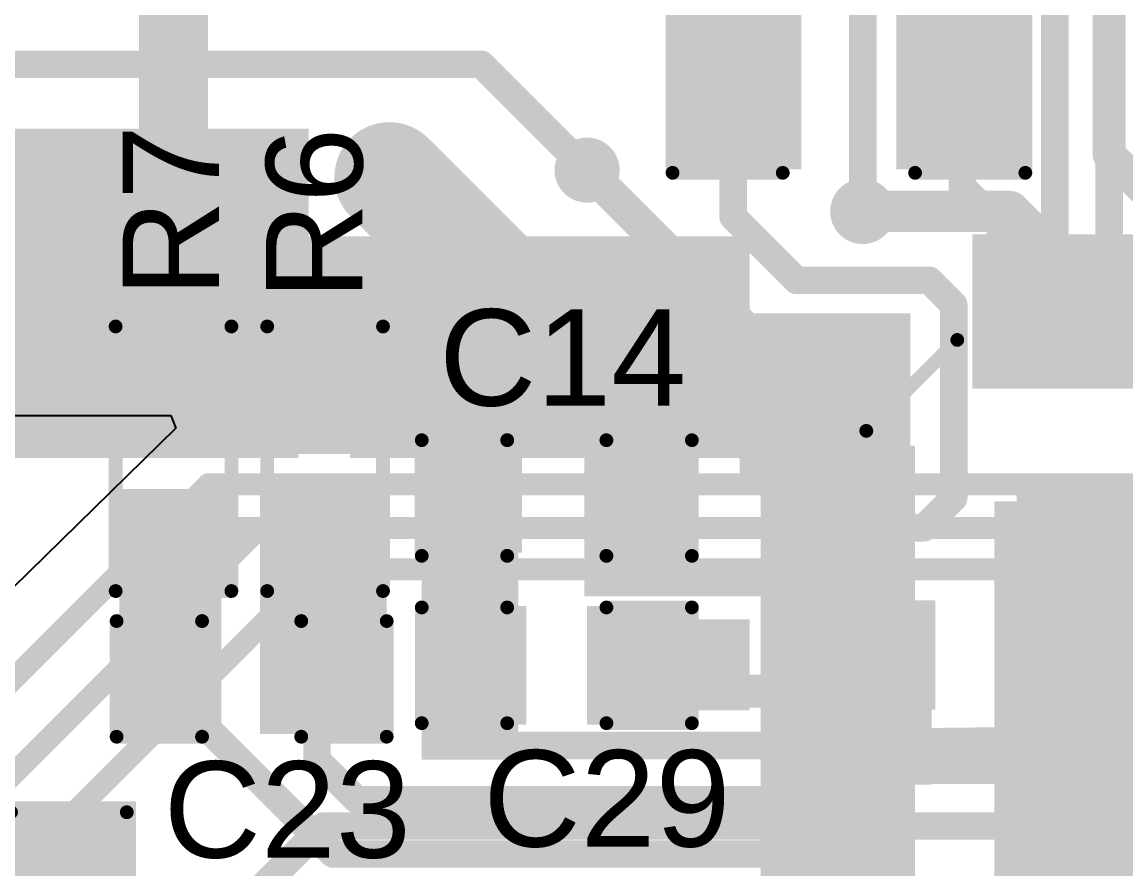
# Model space of a CAD drawing. Header units: millimetres. Extents: x -35.7 to 35.7, y -3.2 to 68.2.
# Drawn here: x 1.04 to 11.21, y 15.81 to 23.61 of the extents above; entities that cross this region are included whole.
import ezdxf

# ---------------------------------------------------------------- set-up
doc = ezdxf.new("R2010")
doc.units = ezdxf.units.MM
for name, color, linetype in [('BottomLayer', 5, 'Continuous'), ('BottomPaste', 16, 'Continuous'), ('BottomSolder', 6, 'Continuous'), ('TopLayer', 1, 'Continuous'), ('TopOverlay', 2, 'Continuous'), ('TopPaste', 8, 'Continuous'), ('TopSolder', 216, 'Continuous'), ('ViaHoleLayer', 16, 'Continuous')]:
    doc.layers.add(name, color=color, linetype=linetype)
doc.styles.add('Arial', font='', dxfattribs={"height": 0.2})
doc.styles.get('Arial').set_extended_font_data('Arial')

# ---------------------------------------------------------------- blocks, each defined once
blk = doc.blocks.new('16_SOIC_B_37')
at = {"layer": 'BottomLayer'}
for points in [[(3.65, -2.875), (5.65, -2.875), (5.65, -3.475), (3.65, -3.475)], [(3.65, -4.145), (5.65, -4.145), (5.65, -4.745), (3.65, -4.745)]]:
    blk.add_hatch(color=5, dxfattribs=at).paths.add_polyline_path(points)
at = {"layer": 'BottomPaste'}
for points in [[(3.65, -2.875), (5.65, -2.875), (5.65, -3.475), (3.65, -3.475)], [(3.65, -4.145), (5.65, -4.145), (5.65, -4.745), (3.65, -4.745)]]:
    blk.add_hatch(color=16, dxfattribs=at).paths.add_polyline_path(points)
at = {"layer": 'BottomSolder'}
for points in [[(3.548, -2.773), (5.752, -2.773), (5.752, -3.577), (3.548, -3.577)], [(3.548, -4.043), (5.752, -4.043), (5.752, -4.847), (3.548, -4.847)]]:
    blk.add_hatch(color=6, dxfattribs=at).paths.add_polyline_path(points)
blk = doc.blocks.new('CAP0805_74')
at = {"layer": 'TopLayer'}
for points in [[(-1.524, 0.762), (-0.508, 0.762), (-0.508, -0.762), (-1.524, -0.762)], [(0.508, 0.762), (1.524, 0.762), (1.524, -0.762), (0.508, -0.762)]]:
    blk.add_hatch(color=1, dxfattribs=at).paths.add_polyline_path(points)
at = {"layer": 'TopPaste'}
for points in [[(-1.524, 0.762), (-0.508, 0.762), (-0.508, -0.762), (-1.524, -0.762)], [(0.508, 0.762), (1.524, 0.762), (1.524, -0.762), (0.508, -0.762)]]:
    blk.add_hatch(color=8, dxfattribs=at).paths.add_polyline_path(points)
at = {"layer": 'TopSolder'}
for points in [[(-1.594, 0.832), (-0.438, 0.832), (-0.438, -0.832), (-1.594, -0.832)], [(0.438, 0.832), (1.594, 0.832), (1.594, -0.832), (0.438, -0.832)]]:
    blk.add_hatch(color=216, dxfattribs=at).paths.add_polyline_path(points)
at = {"layer": 'TopOverlay', "const_width": 0.127}
for points in [[(-0.61, 0.864), (-1.626, 0.864)], [(-1.626, 0.864), (-1.626, -0.864)], [(1.626, 0.864), (0.61, 0.864)], [(1.626, 0.864), (1.626, -0.864)], [(-0.61, -0.864), (-1.626, -0.864)], [(1.626, -0.864), (0.61, -0.864)]]:
    blk.add_lwpolyline(points, dxfattribs=at)
at = {"layer": 'TopOverlay', "const_width": 0.0635}
for points in [[(-1.657, 0.864, 1), (-1.594, 0.864, 1)], [(-1.657, 0.864, 1), (-1.594, 0.864, 1)], [(-0.641, 0.864, 1), (-0.578, 0.864, 1)], [(0.578, 0.864, 1), (0.641, 0.864, 1)], [(1.594, 0.864, 1), (1.657, 0.864, 1)], [(1.594, 0.864, 1), (1.657, 0.864, 1)], [(-1.657, -0.864, 1), (-1.594, -0.864, 1)], [(-1.657, -0.864, 1), (-1.594, -0.864, 1)], [(-0.641, -0.864, 1), (-0.578, -0.864, 1)], [(0.578, -0.864, 1), (0.641, -0.864, 1)], [(1.594, -0.864, 1), (1.657, -0.864, 1)], [(1.594, -0.864, 1), (1.657, -0.864, 1)]]:
    blk.add_lwpolyline(points, format="xyb", close=True, dxfattribs=at)
blk = doc.blocks.new('CAP_0603_B_90')
at = {"layer": 'BottomLayer'}
for points in [[(-1.143, -0.445), (-1.143, 0.445), (-0.381, 0.445), (-0.381, -0.445)], [(0.381, -0.445), (0.381, 0.445), (1.143, 0.445), (1.143, -0.445)]]:
    blk.add_hatch(color=5, dxfattribs=at).paths.add_polyline_path(points)
at = {"layer": 'BottomPaste'}
for points in [[(-1.143, -0.445), (-1.143, 0.445), (-0.381, 0.445), (-0.381, -0.445)], [(0.381, -0.445), (0.381, 0.445), (1.143, 0.445), (1.143, -0.445)]]:
    blk.add_hatch(color=16, dxfattribs=at).paths.add_polyline_path(points)
at = {"layer": 'BottomSolder'}
for points in [[(-1.203, -0.504), (-1.203, 0.504), (-0.321, 0.504), (-0.321, -0.504)], [(0.321, -0.504), (0.321, 0.504), (1.203, 0.504), (1.203, -0.504)]]:
    blk.add_hatch(color=6, dxfattribs=at).paths.add_polyline_path(points)
blk = doc.blocks.new('RES0603_92')
at = {"layer": 'TopLayer'}
for points in [[(-0.381, 0.4445), (-0.381, -0.4445), (-1.143, -0.4445), (-1.143, 0.4445)], [(1.143, 0.4445), (1.143, -0.4445), (0.381, -0.4445), (0.381, 0.4445)]]:
    blk.add_hatch(color=1, dxfattribs=at).paths.add_polyline_path(points)
at = {"layer": 'TopPaste'}
for points in [[(-0.381, 0.4445), (-0.381, -0.4445), (-1.143, -0.4445), (-1.143, 0.4445)], [(1.143, 0.4445), (1.143, -0.4445), (0.381, -0.4445), (0.381, 0.4445)]]:
    blk.add_hatch(color=8, dxfattribs=at).paths.add_polyline_path(points)
at = {"layer": 'TopSolder'}
for points in [[(-0.2794, 0.5461), (-0.2794, -0.5461), (-1.2446, -0.5461), (-1.2446, 0.5461)], [(1.2446, 0.5461), (1.2446, -0.5461), (0.2794, -0.5461), (0.2794, 0.5461)]]:
    blk.add_hatch(color=216, dxfattribs=at).paths.add_polyline_path(points)
at = {"layer": 'TopOverlay', "const_width": 0.127}
for points in [[(1.2192, 0.5334), (-1.2192, 0.5334)], [(-1.2192, -0.5334), (-1.2192, 0.5334)], [(1.2192, -0.5334), (1.2192, 0.5334)], [(1.2192, -0.5334), (-1.2192, -0.5334)]]:
    blk.add_lwpolyline(points, dxfattribs=at)
at = {"layer": 'TopOverlay', "const_width": 0.0635}
for points in [[(-1.25095, 0.5334, 1), (-1.18745, 0.5334, 1)], [(-1.25095, 0.5334, 1), (-1.18745, 0.5334, 1)], [(1.18745, 0.5334, 1), (1.25095, 0.5334, 1)], [(1.18745, 0.5334, 1), (1.25095, 0.5334, 1)], [(-1.25095, -0.5334, 1), (-1.18745, -0.5334, 1)], [(-1.25095, -0.5334, 1), (-1.18745, -0.5334, 1)], [(1.18745, -0.5334, 1), (1.25095, -0.5334, 1)], [(1.18745, -0.5334, 1), (1.25095, -0.5334, 1)]]:
    blk.add_lwpolyline(points, format="xyb", close=True, dxfattribs=at)
blk = doc.blocks.new('RES0603_93')
at = {"layer": 'TopLayer'}
for points in [[(-0.381, 0.4445), (-0.381, -0.4445), (-1.143, -0.4445), (-1.143, 0.4445)], [(1.143, 0.4445), (1.143, -0.4445), (0.381, -0.4445), (0.381, 0.4445)]]:
    blk.add_hatch(color=1, dxfattribs=at).paths.add_polyline_path(points)
at = {"layer": 'TopPaste'}
for points in [[(-0.381, 0.4445), (-0.381, -0.4445), (-1.143, -0.4445), (-1.143, 0.4445)], [(1.143, 0.4445), (1.143, -0.4445), (0.381, -0.4445), (0.381, 0.4445)]]:
    blk.add_hatch(color=8, dxfattribs=at).paths.add_polyline_path(points)
at = {"layer": 'TopSolder'}
for points in [[(-0.2794, 0.5461), (-0.2794, -0.5461), (-1.2446, -0.5461), (-1.2446, 0.5461)], [(1.2446, 0.5461), (1.2446, -0.5461), (0.2794, -0.5461), (0.2794, 0.5461)]]:
    blk.add_hatch(color=216, dxfattribs=at).paths.add_polyline_path(points)
at = {"layer": 'TopOverlay', "const_width": 0.127}
for points in [[(1.2192, 0.5334), (-1.2192, 0.5334)], [(-1.2192, -0.5334), (-1.2192, 0.5334)], [(1.2192, -0.5334), (1.2192, 0.5334)], [(1.2192, -0.5334), (-1.2192, -0.5334)]]:
    blk.add_lwpolyline(points, dxfattribs=at)
at = {"layer": 'TopOverlay', "const_width": 0.0635}
for points in [[(-1.25095, 0.5334, 1), (-1.18745, 0.5334, 1)], [(-1.25095, 0.5334, 1), (-1.18745, 0.5334, 1)], [(1.18745, 0.5334, 1), (1.25095, 0.5334, 1)], [(1.18745, 0.5334, 1), (1.25095, 0.5334, 1)], [(-1.25095, -0.5334, 1), (-1.18745, -0.5334, 1)], [(-1.25095, -0.5334, 1), (-1.18745, -0.5334, 1)], [(1.18745, -0.5334, 1), (1.25095, -0.5334, 1)], [(1.18745, -0.5334, 1), (1.25095, -0.5334, 1)]]:
    blk.add_lwpolyline(points, format="xyb", close=True, dxfattribs=at)
blk = doc.blocks.new('CAP_0603_102')
at = {"layer": 'TopLayer'}
for points in [[(-0.381, 0.445), (-0.381, -0.445), (-1.143, -0.445), (-1.143, 0.445)], [(1.143, 0.445), (1.143, -0.445), (0.381, -0.445), (0.381, 0.445)]]:
    blk.add_hatch(color=1, dxfattribs=at).paths.add_polyline_path(points)
at = {"layer": 'TopPaste'}
for points in [[(-0.381, 0.445), (-0.381, -0.445), (-1.143, -0.445), (-1.143, 0.445)], [(1.143, 0.445), (1.143, -0.445), (0.381, -0.445), (0.381, 0.445)]]:
    blk.add_hatch(color=8, dxfattribs=at).paths.add_polyline_path(points)
at = {"layer": 'TopSolder'}
for points in [[(-0.321, 0.504), (-0.321, -0.504), (-1.203, -0.504), (-1.203, 0.504)], [(1.203, 0.504), (1.203, -0.504), (0.321, -0.504), (0.321, 0.504)]]:
    blk.add_hatch(color=216, dxfattribs=at).paths.add_polyline_path(points)
at = {"layer": 'TopOverlay', "const_width": 0.127}
for points in [[(-0.457, 0.533), (-1.245, 0.533)], [(-1.245, 0.533), (-1.245, -0.533)], [(1.245, 0.533), (0.457, 0.533)], [(1.245, 0.533), (1.245, -0.533)], [(-0.457, -0.533), (-1.245, -0.533)], [(1.245, -0.533), (0.457, -0.533)]]:
    blk.add_lwpolyline(points, dxfattribs=at)
at = {"layer": 'TopOverlay', "const_width": 0.0635}
for points in [[(-1.276, 0.533, 1), (-1.213, 0.533, 1)], [(-1.276, 0.533, 1), (-1.213, 0.533, 1)], [(-0.489, 0.533, 1), (-0.425, 0.533, 1)], [(0.425, 0.533, 1), (0.489, 0.533, 1)], [(1.213, 0.533, 1), (1.276, 0.533, 1)], [(1.213, 0.533, 1), (1.276, 0.533, 1)], [(-1.276, -0.533, 1), (-1.213, -0.533, 1)], [(-1.276, -0.533, 1), (-1.213, -0.533, 1)], [(-0.489, -0.533, 1), (-0.425, -0.533, 1)], [(0.425, -0.533, 1), (0.489, -0.533, 1)], [(1.213, -0.533, 1), (1.276, -0.533, 1)], [(1.213, -0.533, 1), (1.276, -0.533, 1)]]:
    blk.add_lwpolyline(points, format="xyb", close=True, dxfattribs=at)
blk = doc.blocks.new('C___0603_109')
at = {"layer": 'TopLayer'}
for points in [[(-0.381, 0.445), (-0.381, -0.445), (-1.143, -0.445), (-1.143, 0.445)], [(1.143, 0.445), (1.143, -0.445), (0.381, -0.445), (0.381, 0.445)]]:
    blk.add_hatch(color=1, dxfattribs=at).paths.add_polyline_path(points)
at = {"layer": 'TopPaste'}
for points in [[(-0.381, 0.445), (-0.381, -0.445), (-1.143, -0.445), (-1.143, 0.445)], [(1.143, 0.445), (1.143, -0.445), (0.381, -0.445), (0.381, 0.445)]]:
    blk.add_hatch(color=8, dxfattribs=at).paths.add_polyline_path(points)
at = {"layer": 'TopSolder'}
for points in [[(-0.321, 0.504), (-0.321, -0.504), (-1.203, -0.504), (-1.203, 0.504)], [(1.203, 0.504), (1.203, -0.504), (0.321, -0.504), (0.321, 0.504)]]:
    blk.add_hatch(color=216, dxfattribs=at).paths.add_polyline_path(points)
at = {"layer": 'TopOverlay', "const_width": 0.127}
for points in [[(-1.245, 0.533), (-0.457, 0.533)], [(-1.245, -0.533), (-1.245, 0.533)], [(0.457, 0.533), (1.245, 0.533)], [(1.245, -0.533), (1.245, 0.533)], [(-1.245, -0.533), (-0.457, -0.533)], [(0.457, -0.533), (1.245, -0.533)]]:
    blk.add_lwpolyline(points, dxfattribs=at)
at = {"layer": 'TopOverlay', "const_width": 0.0635}
for points in [[(-1.276, 0.533, 1), (-1.213, 0.533, 1)], [(-1.276, 0.533, 1), (-1.213, 0.533, 1)], [(-0.489, 0.533, 1), (-0.425, 0.533, 1)], [(0.425, 0.533, 1), (0.489, 0.533, 1)], [(1.213, 0.533, 1), (1.276, 0.533, 1)], [(1.213, 0.533, 1), (1.276, 0.533, 1)], [(-1.276, -0.533, 1), (-1.213, -0.533, 1)], [(-1.276, -0.533, 1), (-1.213, -0.533, 1)], [(-0.489, -0.533, 1), (-0.425, -0.533, 1)], [(0.425, -0.533, 1), (0.489, -0.533, 1)], [(1.213, -0.533, 1), (1.276, -0.533, 1)], [(1.213, -0.533, 1), (1.276, -0.533, 1)]]:
    blk.add_lwpolyline(points, format="xyb", close=True, dxfattribs=at)
blk = doc.blocks.new('CAP_0603_111')
at = {"layer": 'TopLayer'}
for points in [[(-0.381, 0.4445), (-0.381, -0.4445), (-1.143, -0.4445), (-1.143, 0.4445)], [(1.143, 0.4445), (1.143, -0.4445), (0.381, -0.4445), (0.381, 0.4445)]]:
    blk.add_hatch(color=1, dxfattribs=at).paths.add_polyline_path(points)
at = {"layer": 'TopPaste'}
for points in [[(-0.381, 0.4445), (-0.381, -0.4445), (-1.143, -0.4445), (-1.143, 0.4445)], [(1.143, 0.4445), (1.143, -0.4445), (0.381, -0.4445), (0.381, 0.4445)]]:
    blk.add_hatch(color=8, dxfattribs=at).paths.add_polyline_path(points)
at = {"layer": 'TopSolder'}
for points in [[(-0.2794, 0.5461), (-0.2794, -0.5461), (-1.2446, -0.5461), (-1.2446, 0.5461)], [(1.2446, 0.5461), (1.2446, -0.5461), (0.2794, -0.5461), (0.2794, 0.5461)]]:
    blk.add_hatch(color=216, dxfattribs=at).paths.add_polyline_path(points)
at = {"layer": 'TopOverlay', "const_width": 0.127}
for points in [[(-0.4572, 0.5334), (-1.2446, 0.5334)], [(-1.2446, 0.5334), (-1.2446, -0.5334)], [(1.2446, 0.5334), (0.4572, 0.5334)], [(1.2446, 0.5334), (1.2446, -0.5334)], [(-0.4572, -0.5334), (-1.2446, -0.5334)], [(1.2446, -0.5334), (0.4572, -0.5334)]]:
    blk.add_lwpolyline(points, dxfattribs=at)
at = {"layer": 'TopOverlay', "const_width": 0.0635}
for points in [[(-1.27635, 0.5334, 1), (-1.21285, 0.5334, 1)], [(-1.27635, 0.5334, 1), (-1.21285, 0.5334, 1)], [(-0.48895, 0.5334, 1), (-0.42545, 0.5334, 1)], [(0.42545, 0.5334, 1), (0.48895, 0.5334, 1)], [(1.21285, 0.5334, 1), (1.27635, 0.5334, 1)], [(1.21285, 0.5334, 1), (1.27635, 0.5334, 1)], [(-1.27635, -0.5334, 1), (-1.21285, -0.5334, 1)], [(-1.27635, -0.5334, 1), (-1.21285, -0.5334, 1)], [(-0.48895, -0.5334, 1), (-0.42545, -0.5334, 1)], [(0.42545, -0.5334, 1), (0.48895, -0.5334, 1)], [(1.21285, -0.5334, 1), (1.27635, -0.5334, 1)], [(1.21285, -0.5334, 1), (1.27635, -0.5334, 1)]]:
    blk.add_lwpolyline(points, format="xyb", close=True, dxfattribs=at)
blk = doc.blocks.new('RES0603_146')
at = {"layer": 'TopLayer'}
for points in [[(-0.381, 0.4445), (-0.381, -0.4445), (-1.143, -0.4445), (-1.143, 0.4445)], [(1.143, 0.4445), (1.143, -0.4445), (0.381, -0.4445), (0.381, 0.4445)]]:
    blk.add_hatch(color=1, dxfattribs=at).paths.add_polyline_path(points)
at = {"layer": 'TopPaste'}
for points in [[(-0.381, 0.4445), (-0.381, -0.4445), (-1.143, -0.4445), (-1.143, 0.4445)], [(1.143, 0.4445), (1.143, -0.4445), (0.381, -0.4445), (0.381, 0.4445)]]:
    blk.add_hatch(color=8, dxfattribs=at).paths.add_polyline_path(points)
at = {"layer": 'TopSolder'}
for points in [[(-0.2794, 0.5461), (-0.2794, -0.5461), (-1.2446, -0.5461), (-1.2446, 0.5461)], [(1.2446, 0.5461), (1.2446, -0.5461), (0.2794, -0.5461), (0.2794, 0.5461)]]:
    blk.add_hatch(color=216, dxfattribs=at).paths.add_polyline_path(points)
at = {"layer": 'TopOverlay', "const_width": 0.127}
for points in [[(-1.2192, 0.5334), (1.2192, 0.5334)], [(-1.2192, 0.5334), (-1.2192, -0.5334)], [(1.2192, 0.5334), (1.2192, -0.5334)], [(-1.2192, -0.5334), (1.2192, -0.5334)]]:
    blk.add_lwpolyline(points, dxfattribs=at)
at = {"layer": 'TopOverlay', "const_width": 0.0635}
for points in [[(-1.25095, 0.5334, 1), (-1.18745, 0.5334, 1)], [(-1.25095, 0.5334, 1), (-1.18745, 0.5334, 1)], [(1.18745, 0.5334, 1), (1.25095, 0.5334, 1)], [(1.18745, 0.5334, 1), (1.25095, 0.5334, 1)], [(-1.25095, -0.5334, 1), (-1.18745, -0.5334, 1)], [(-1.25095, -0.5334, 1), (-1.18745, -0.5334, 1)], [(1.18745, -0.5334, 1), (1.25095, -0.5334, 1)], [(1.18745, -0.5334, 1), (1.25095, -0.5334, 1)]]:
    blk.add_lwpolyline(points, format="xyb", close=True, dxfattribs=at)
blk = doc.blocks.new('RES_2512_B_147')
at = {"layer": 'BottomLayer'}
for points in [[(-4.05, 1.7), (-2.45, 1.7), (-2.45, -1.7), (-4.05, -1.7)], [(2.45, 1.7), (4.05, 1.7), (4.05, -1.7), (2.45, -1.7)]]:
    blk.add_hatch(color=5, dxfattribs=at).paths.add_polyline_path(points)
at = {"layer": 'BottomPaste'}
for points in [[(-4.05, 1.7), (-2.45, 1.7), (-2.45, -1.7), (-4.05, -1.7)], [(2.45, 1.7), (4.05, 1.7), (4.05, -1.7), (2.45, -1.7)]]:
    blk.add_hatch(color=16, dxfattribs=at).paths.add_polyline_path(points)
at = {"layer": 'BottomSolder'}
for points in [[(-4.152, 1.802), (-2.348, 1.802), (-2.348, -1.802), (-4.152, -1.802)], [(2.348, 1.802), (4.152, 1.802), (4.152, -1.802), (2.348, -1.802)]]:
    blk.add_hatch(color=6, dxfattribs=at).paths.add_polyline_path(points)
blk = doc.blocks.new('RES_2512_B_148')
at = {"layer": 'BottomLayer'}
for points in [[(-4.05, 1.7), (-2.45, 1.7), (-2.45, -1.7), (-4.05, -1.7)], [(2.45, 1.7), (4.05, 1.7), (4.05, -1.7), (2.45, -1.7)]]:
    blk.add_hatch(color=5, dxfattribs=at).paths.add_polyline_path(points)
at = {"layer": 'BottomPaste'}
for points in [[(-4.05, 1.7), (-2.45, 1.7), (-2.45, -1.7), (-4.05, -1.7)], [(2.45, 1.7), (4.05, 1.7), (4.05, -1.7), (2.45, -1.7)]]:
    blk.add_hatch(color=16, dxfattribs=at).paths.add_polyline_path(points)
at = {"layer": 'BottomSolder'}
for points in [[(-4.152, 1.802), (-2.348, 1.802), (-2.348, -1.802), (-4.152, -1.802)], [(2.348, 1.802), (4.152, 1.802), (4.152, -1.802), (2.348, -1.802)]]:
    blk.add_hatch(color=6, dxfattribs=at).paths.add_polyline_path(points)
blk = doc.blocks.new('48_TQFP_EP__7X7__165')
at = {"layer": 'TopLayer'}
for points in [[(-2.59, 4.86), (-2.59, 3.64), (-2.91, 3.64), (-2.91, 4.86)], [(-2.09, 4.86), (-2.09, 3.64), (-2.41, 3.64), (-2.41, 4.86)], [(-1.59, 4.86), (-1.59, 3.64), (-1.91, 3.64), (-1.91, 4.86)], [(-1.09, 4.86), (-1.09, 3.64), (-1.41, 3.64), (-1.41, 4.86)], [(-0.59, 4.86), (-0.59, 3.64), (-0.91, 3.64), (-0.91, 4.86)], [(-0.09, 4.86), (-0.09, 3.64), (-0.41, 3.64), (-0.41, 4.86)], [(0.41, 4.86), (0.41, 3.64), (0.09, 3.64), (0.09, 4.86)], [(0.91, 4.86), (0.91, 3.64), (0.59, 3.64), (0.59, 4.86)], [(1.41, 4.86), (1.41, 3.64), (1.09, 3.64), (1.09, 4.86)], [(1.91, 4.86), (1.91, 3.64), (1.59, 3.64), (1.59, 4.86)], [(2.41, 4.86), (2.41, 3.64), (2.09, 3.64), (2.09, 4.86)], [(2.91, 4.86), (2.91, 3.64), (2.59, 3.64), (2.59, 4.86)], [(-3.64, 2.91), (-3.64, 2.59), (-4.86, 2.59), (-4.86, 2.91)], [(4.86, 2.91), (4.86, 2.59), (3.64, 2.59), (3.64, 2.91)], [(2.5, 2.5), (2.5, -2.5), (-2.5, -2.5), (-2.5, 2.5)], [(-3.64, 2.41), (-3.64, 2.09), (-4.86, 2.09), (-4.86, 2.41)], [(4.86, 2.41), (4.86, 2.09), (3.64, 2.09), (3.64, 2.41)], [(-3.64, 1.91), (-3.64, 1.59), (-4.86, 1.59), (-4.86, 1.91)], [(4.86, 1.91), (4.86, 1.59), (3.64, 1.59), (3.64, 1.91)], [(-3.64, 1.41), (-3.64, 1.09), (-4.86, 1.09), (-4.86, 1.41)], [(4.86, 1.41), (4.86, 1.09), (3.64, 1.09), (3.64, 1.41)], [(-3.64, 0.91), (-3.64, 0.59), (-4.86, 0.59), (-4.86, 0.91)], [(4.86, 0.91), (4.86, 0.59), (3.64, 0.59), (3.64, 0.91)], [(-3.64, 0.41), (-3.64, 0.09), (-4.86, 0.09), (-4.86, 0.41)], [(4.86, 0.41), (4.86, 0.09), (3.64, 0.09), (3.64, 0.41)], [(-3.64, -0.09), (-3.64, -0.41), (-4.86, -0.41), (-4.86, -0.09)], [(4.86, -0.09), (4.86, -0.41), (3.64, -0.41), (3.64, -0.09)], [(-3.64, -0.59), (-3.64, -0.91), (-4.86, -0.91), (-4.86, -0.59)], [(4.86, -0.59), (4.86, -0.91), (3.64, -0.91), (3.64, -0.59)], [(-3.64, -1.09), (-3.64, -1.41), (-4.86, -1.41), (-4.86, -1.09)], [(4.86, -1.09), (4.86, -1.41), (3.64, -1.41), (3.64, -1.09)], [(-3.64, -1.59), (-3.64, -1.91), (-4.86, -1.91), (-4.86, -1.59)], [(4.86, -1.59), (4.86, -1.91), (3.64, -1.91), (3.64, -1.59)], [(-3.64, -2.09), (-3.64, -2.41), (-4.86, -2.41), (-4.86, -2.09)], [(4.86, -2.09), (4.86, -2.41), (3.64, -2.41), (3.64, -2.09)], [(-3.64, -2.59), (-3.64, -2.91), (-4.86, -2.91), (-4.86, -2.59)], [(4.86, -2.59), (4.86, -2.91), (3.64, -2.91), (3.64, -2.59)], [(-2.59, -3.64), (-2.59, -4.86), (-2.91, -4.86), (-2.91, -3.64)], [(-2.09, -3.64), (-2.09, -4.86), (-2.41, -4.86), (-2.41, -3.64)], [(-1.59, -3.64), (-1.59, -4.86), (-1.91, -4.86), (-1.91, -3.64)], [(-1.09, -3.64), (-1.09, -4.86), (-1.41, -4.86), (-1.41, -3.64)], [(-0.59, -3.64), (-0.59, -4.86), (-0.91, -4.86), (-0.91, -3.64)], [(-0.09, -3.64), (-0.09, -4.86), (-0.41, -4.86), (-0.41, -3.64)], [(0.41, -3.64), (0.41, -4.86), (0.09, -4.86), (0.09, -3.64)], [(0.91, -3.64), (0.91, -4.86), (0.59, -4.86), (0.59, -3.64)], [(1.41, -3.64), (1.41, -4.86), (1.09, -4.86), (1.09, -3.64)], [(1.91, -3.64), (1.91, -4.86), (1.59, -4.86), (1.59, -3.64)], [(2.41, -3.64), (2.41, -4.86), (2.09, -4.86), (2.09, -3.64)], [(2.91, -3.64), (2.91, -4.86), (2.59, -4.86), (2.59, -3.64)]]:
    blk.add_hatch(color=1, dxfattribs=at).paths.add_polyline_path(points)
at = {"layer": 'TopPaste'}
for points in [[(-2.59, 4.86), (-2.59, 3.64), (-2.91, 3.64), (-2.91, 4.86)], [(-2.09, 4.86), (-2.09, 3.64), (-2.41, 3.64), (-2.41, 4.86)], [(-1.59, 4.86), (-1.59, 3.64), (-1.91, 3.64), (-1.91, 4.86)], [(-1.09, 4.86), (-1.09, 3.64), (-1.41, 3.64), (-1.41, 4.86)], [(-0.59, 4.86), (-0.59, 3.64), (-0.91, 3.64), (-0.91, 4.86)], [(-0.09, 4.86), (-0.09, 3.64), (-0.41, 3.64), (-0.41, 4.86)], [(0.41, 4.86), (0.41, 3.64), (0.09, 3.64), (0.09, 4.86)], [(0.91, 4.86), (0.91, 3.64), (0.59, 3.64), (0.59, 4.86)], [(1.41, 4.86), (1.41, 3.64), (1.09, 3.64), (1.09, 4.86)], [(1.91, 4.86), (1.91, 3.64), (1.59, 3.64), (1.59, 4.86)], [(2.41, 4.86), (2.41, 3.64), (2.09, 3.64), (2.09, 4.86)], [(2.91, 4.86), (2.91, 3.64), (2.59, 3.64), (2.59, 4.86)], [(-3.64, 2.91), (-3.64, 2.59), (-4.86, 2.59), (-4.86, 2.91)], [(4.86, 2.91), (4.86, 2.59), (3.64, 2.59), (3.64, 2.91)], [(2.5, 2.5), (2.5, -2.5), (-2.5, -2.5), (-2.5, 2.5)], [(-3.64, 2.41), (-3.64, 2.09), (-4.86, 2.09), (-4.86, 2.41)], [(4.86, 2.41), (4.86, 2.09), (3.64, 2.09), (3.64, 2.41)], [(-3.64, 1.91), (-3.64, 1.59), (-4.86, 1.59), (-4.86, 1.91)], [(4.86, 1.91), (4.86, 1.59), (3.64, 1.59), (3.64, 1.91)], [(-3.64, 1.41), (-3.64, 1.09), (-4.86, 1.09), (-4.86, 1.41)], [(4.86, 1.41), (4.86, 1.09), (3.64, 1.09), (3.64, 1.41)], [(-3.64, 0.91), (-3.64, 0.59), (-4.86, 0.59), (-4.86, 0.91)], [(4.86, 0.91), (4.86, 0.59), (3.64, 0.59), (3.64, 0.91)], [(-3.64, 0.41), (-3.64, 0.09), (-4.86, 0.09), (-4.86, 0.41)], [(4.86, 0.41), (4.86, 0.09), (3.64, 0.09), (3.64, 0.41)], [(-3.64, -0.09), (-3.64, -0.41), (-4.86, -0.41), (-4.86, -0.09)], [(4.86, -0.09), (4.86, -0.41), (3.64, -0.41), (3.64, -0.09)], [(-3.64, -0.59), (-3.64, -0.91), (-4.86, -0.91), (-4.86, -0.59)], [(4.86, -0.59), (4.86, -0.91), (3.64, -0.91), (3.64, -0.59)], [(-3.64, -1.09), (-3.64, -1.41), (-4.86, -1.41), (-4.86, -1.09)], [(4.86, -1.09), (4.86, -1.41), (3.64, -1.41), (3.64, -1.09)], [(-3.64, -1.59), (-3.64, -1.91), (-4.86, -1.91), (-4.86, -1.59)], [(4.86, -1.59), (4.86, -1.91), (3.64, -1.91), (3.64, -1.59)], [(-3.64, -2.09), (-3.64, -2.41), (-4.86, -2.41), (-4.86, -2.09)], [(4.86, -2.09), (4.86, -2.41), (3.64, -2.41), (3.64, -2.09)], [(-3.64, -2.59), (-3.64, -2.91), (-4.86, -2.91), (-4.86, -2.59)], [(4.86, -2.59), (4.86, -2.91), (3.64, -2.91), (3.64, -2.59)], [(-2.59, -3.64), (-2.59, -4.86), (-2.91, -4.86), (-2.91, -3.64)], [(-2.09, -3.64), (-2.09, -4.86), (-2.41, -4.86), (-2.41, -3.64)], [(-1.59, -3.64), (-1.59, -4.86), (-1.91, -4.86), (-1.91, -3.64)], [(-1.09, -3.64), (-1.09, -4.86), (-1.41, -4.86), (-1.41, -3.64)], [(-0.59, -3.64), (-0.59, -4.86), (-0.91, -4.86), (-0.91, -3.64)], [(-0.09, -3.64), (-0.09, -4.86), (-0.41, -4.86), (-0.41, -3.64)], [(0.41, -3.64), (0.41, -4.86), (0.09, -4.86), (0.09, -3.64)], [(0.91, -3.64), (0.91, -4.86), (0.59, -4.86), (0.59, -3.64)], [(1.41, -3.64), (1.41, -4.86), (1.09, -4.86), (1.09, -3.64)], [(1.91, -3.64), (1.91, -4.86), (1.59, -4.86), (1.59, -3.64)], [(2.41, -3.64), (2.41, -4.86), (2.09, -4.86), (2.09, -3.64)], [(2.91, -3.64), (2.91, -4.86), (2.59, -4.86), (2.59, -3.64)]]:
    blk.add_hatch(color=8, dxfattribs=at).paths.add_polyline_path(points)
at = {"layer": 'TopSolder'}
for points in [[(-2.488, 4.962), (-2.488, 3.538), (-3.012, 3.538), (-3.012, 4.962)], [(-1.988, 4.962), (-1.988, 3.538), (-2.512, 3.538), (-2.512, 4.962)], [(-1.488, 4.962), (-1.488, 3.538), (-2.012, 3.538), (-2.012, 4.962)], [(-0.988, 4.962), (-0.988, 3.538), (-1.512, 3.538), (-1.512, 4.962)], [(-0.488, 4.962), (-0.488, 3.538), (-1.012, 3.538), (-1.012, 4.962)], [(0.012, 4.962), (0.012, 3.538), (-0.512, 3.538), (-0.512, 4.962)], [(0.512, 4.962), (0.512, 3.538), (-0.012, 3.538), (-0.012, 4.962)], [(1.012, 4.962), (1.012, 3.538), (0.488, 3.538), (0.488, 4.962)], [(1.512, 4.962), (1.512, 3.538), (0.988, 3.538), (0.988, 4.962)], [(2.012, 4.962), (2.012, 3.538), (1.488, 3.538), (1.488, 4.962)], [(2.512, 4.962), (2.512, 3.538), (1.988, 3.538), (1.988, 4.962)], [(3.012, 4.962), (3.012, 3.538), (2.488, 3.538), (2.488, 4.962)], [(-3.538, 3.012), (-3.538, 2.488), (-4.962, 2.488), (-4.962, 3.012)], [(4.962, 3.012), (4.962, 2.488), (3.538, 2.488), (3.538, 3.012)], [(2.602, 2.602), (2.602, -2.602), (-2.602, -2.602), (-2.602, 2.602)], [(-3.538, 2.512), (-3.538, 1.988), (-4.962, 1.988), (-4.962, 2.512)], [(4.962, 2.512), (4.962, 1.988), (3.538, 1.988), (3.538, 2.512)], [(-3.538, 2.012), (-3.538, 1.488), (-4.962, 1.488), (-4.962, 2.012)], [(4.962, 2.012), (4.962, 1.488), (3.538, 1.488), (3.538, 2.012)], [(-3.538, 1.512), (-3.538, 0.988), (-4.962, 0.988), (-4.962, 1.512)], [(4.962, 1.512), (4.962, 0.988), (3.538, 0.988), (3.538, 1.512)], [(-3.538, 1.012), (-3.538, 0.488), (-4.962, 0.488), (-4.962, 1.012)], [(4.962, 1.012), (4.962, 0.488), (3.538, 0.488), (3.538, 1.012)], [(-3.538, 0.512), (-3.538, -0.012), (-4.962, -0.012), (-4.962, 0.512)], [(4.962, 0.512), (4.962, -0.012), (3.538, -0.012), (3.538, 0.512)], [(-3.538, 0.012), (-3.538, -0.512), (-4.962, -0.512), (-4.962, 0.012)], [(4.962, 0.012), (4.962, -0.512), (3.538, -0.512), (3.538, 0.012)], [(-3.538, -0.488), (-3.538, -1.012), (-4.962, -1.012), (-4.962, -0.488)], [(4.962, -0.488), (4.962, -1.012), (3.538, -1.012), (3.538, -0.488)], [(-3.538, -0.988), (-3.538, -1.512), (-4.962, -1.512), (-4.962, -0.988)], [(4.962, -0.988), (4.962, -1.512), (3.538, -1.512), (3.538, -0.988)], [(-3.538, -1.488), (-3.538, -2.012), (-4.962, -2.012), (-4.962, -1.488)], [(4.962, -1.488), (4.962, -2.012), (3.538, -2.012), (3.538, -1.488)], [(-3.538, -1.988), (-3.538, -2.512), (-4.962, -2.512), (-4.962, -1.988)], [(4.962, -1.988), (4.962, -2.512), (3.538, -2.512), (3.538, -1.988)], [(-3.538, -2.488), (-3.538, -3.012), (-4.962, -3.012), (-4.962, -2.488)], [(4.962, -2.488), (4.962, -3.012), (3.538, -3.012), (3.538, -2.488)], [(-2.488, -3.538), (-2.488, -4.962), (-3.012, -4.962), (-3.012, -3.538)], [(-1.988, -3.538), (-1.988, -4.962), (-2.512, -4.962), (-2.512, -3.538)], [(-1.488, -3.538), (-1.488, -4.962), (-2.012, -4.962), (-2.012, -3.538)], [(-0.988, -3.538), (-0.988, -4.962), (-1.512, -4.962), (-1.512, -3.538)], [(-0.488, -3.538), (-0.488, -4.962), (-1.012, -4.962), (-1.012, -3.538)], [(0.012, -3.538), (0.012, -4.962), (-0.512, -4.962), (-0.512, -3.538)], [(0.512, -3.538), (0.512, -4.962), (-0.012, -4.962), (-0.012, -3.538)], [(1.012, -3.538), (1.012, -4.962), (0.488, -4.962), (0.488, -3.538)], [(1.512, -3.538), (1.512, -4.962), (0.988, -4.962), (0.988, -3.538)], [(2.012, -3.538), (2.012, -4.962), (1.488, -4.962), (1.488, -3.538)], [(2.512, -3.538), (2.512, -4.962), (1.988, -4.962), (1.988, -3.538)], [(3.012, -3.538), (3.012, -4.962), (2.488, -4.962), (2.488, -3.538)]]:
    blk.add_hatch(color=216, dxfattribs=at).paths.add_polyline_path(points)
at = {"layer": 'TopOverlay', "const_width": 0.127}
for points in [[(-3.988, 3.15), (-3.15, 3.988)], [(3.15, 3.988), (3.988, 3.15)], [(-3.988, -3.15), (-3.15, -3.988)], [(3.15, -3.988), (3.988, -3.15)]]:
    blk.add_lwpolyline(points, dxfattribs=at)
at = {"layer": 'TopOverlay'}
for points, const_width in [([(-3.181, 3.988, 1), (-3.118, 3.988, 1)], 0.0635), ([(3.118, 3.988, 1), (3.181, 3.988, 1)], 0.0635), ([(-4.496, 3.251, 1), (-4.699, 3.251, 1)], 0.254), ([(-4.762, 3.251, 1), (-4.636, 3.251, 1)], 0.127), ([(-4.559, 3.251, 1), (-4.432, 3.251, 1)], 0.127), ([(-4.02, 3.15, 1), (-3.956, 3.15, 1)], 0.0635), ([(3.956, 3.15, 1), (4.02, 3.15, 1)], 0.0635), ([(-4.02, -3.15, 1), (-3.956, -3.15, 1)], 0.0635), ([(3.956, -3.15, 1), (4.02, -3.15, 1)], 0.0635), ([(-3.181, -3.988, 1), (-3.118, -3.988, 1)], 0.0635), ([(3.118, -3.988, 1), (3.181, -3.988, 1)], 0.0635)]:
    blk.add_lwpolyline(points, format="xyb", close=True, dxfattribs=dict(at, const_width=const_width))

msp = doc.modelspace()

# ---------------------------------------------------------------- hatches: boundary and pattern name
at = {"layer": 'BottomLayer'}
for points in [[(0, 21.158), (3.683, 21.158), (3.683, 22.631), (0, 22.631)], [(-2.591, 19.634), (7.747, 19.634), (7.747, 21.641), (-2.591, 21.641)], [(8.534, 16.586), (9.423, 16.586), (9.423, 18.228), (8.534, 18.228)], [(10.135, 17.323), (13.36, 17.323), (13.36, 18.237), (10.135, 18.237)], [(11.201, 15.977), (13.36, 15.977), (13.36, 16.713), (11.201, 16.713)]]:
    msp.add_hatch(color=5, dxfattribs=at).paths.add_polyline_path(points)
h = msp.add_hatch(color=5, dxfattribs=at)
edge = h.paths.add_edge_path()
edge.add_arc((4.401, 22.184), 0.3, 0, 360)
h = msp.add_hatch(color=5, dxfattribs=at)
edge = h.paths.add_edge_path()
edge.add_arc((6.248, 22.25), 0.3, 0, 360)
h = msp.add_hatch(color=5, dxfattribs=at)
edge = h.paths.add_edge_path()
edge.add_arc((8.788, 21.869), 0.3, 0, 360)
h = msp.add_hatch(color=5, dxfattribs=at)
edge = h.paths.add_edge_path()
edge.add_arc((7.417, 17.755), 0.3, 0, 360)
h = msp.add_hatch(color=5, dxfattribs=at)
edge = h.paths.add_edge_path()
edge.add_arc((10.541, 16.845), 0.3, 0, 360)
at = {"layer": 'BottomSolder'}
h = msp.add_hatch(color=6, dxfattribs=at)
edge = h.paths.add_edge_path()
edge.add_arc((6.248, 22.25), 0.15, 0, 360)
h = msp.add_hatch(color=6, dxfattribs=at)
edge = h.paths.add_edge_path()
edge.add_arc((4.401, 22.184), 0.15, 0, 360)
h = msp.add_hatch(color=6, dxfattribs=at)
edge = h.paths.add_edge_path()
edge.add_arc((8.788, 21.869), 0.15, 0, 360)
h = msp.add_hatch(color=6, dxfattribs=at)
edge = h.paths.add_edge_path()
edge.add_arc((7.417, 17.755), 0.15, 0, 360)
h = msp.add_hatch(color=6, dxfattribs=at)
edge = h.paths.add_edge_path()
edge.add_arc((10.541, 16.845), 0.15, 0, 360)
at = {"layer": 'TopLayer'}
h = msp.add_hatch(color=1, dxfattribs=at)
edge = h.paths.add_edge_path()
edge.add_arc((4.401, 22.184), 0.3, 0, 360)
h = msp.add_hatch(color=1, dxfattribs=at)
edge = h.paths.add_edge_path()
edge.add_arc((6.248, 22.25), 0.3, 0, 360)
h = msp.add_hatch(color=1, dxfattribs=at)
edge = h.paths.add_edge_path()
edge.add_arc((8.788, 21.869), 0.3, 0, 360)
for points in [[(7.653, 19.288), (9.227, 19.288), (9.227, 20.93), (7.653, 20.93)], [(4.724, 16.815), (5.613, 16.815), (5.613, 19.761), (4.724, 19.761)], [(6.223, 18.346), (7.247, 18.346), (7.247, 19.329), (6.223, 19.329)], [(1.938, 17.053), (2.877, 17.053), (2.877, 19.263), (1.938, 19.263)], [(3.233, 17.053), (4.401, 17.053), (4.401, 19.263), (3.233, 19.263)], [(10.001, 14.223), (10.947, 14.223), (10.947, 19.197), (10.001, 19.197)], [(6.223, 18.321), (8.128, 18.321), (8.128, 18.6), (6.223, 18.6)], [(7.932, 17.789), (9.202, 17.789), (9.202, 18.602), (7.932, 18.602)], [(6.35, 17.272), (7.747, 17.272), (7.747, 18.11), (6.35, 18.11)], [(0.871, 15.291), (2.09, 15.291), (2.09, 16.434), (0.871, 16.434)]]:
    msp.add_hatch(color=1, dxfattribs=at).paths.add_polyline_path(points)
h = msp.add_hatch(color=1, dxfattribs=at)
edge = h.paths.add_edge_path()
edge.add_arc((7.417, 17.755), 0.3, 0, 360)
h = msp.add_hatch(color=1, dxfattribs=at)
edge = h.paths.add_edge_path()
edge.add_arc((10.541, 16.845), 0.3, 0, 360)
at = {"layer": 'TopSolder'}
h = msp.add_hatch(color=216, dxfattribs=at)
edge = h.paths.add_edge_path()
edge.add_arc((6.248, 22.25), 0.15, 0, 360)
h = msp.add_hatch(color=216, dxfattribs=at)
edge = h.paths.add_edge_path()
edge.add_arc((4.401, 22.184), 0.15, 0, 360)
h = msp.add_hatch(color=216, dxfattribs=at)
edge = h.paths.add_edge_path()
edge.add_arc((8.788, 21.869), 0.15, 0, 360)
h = msp.add_hatch(color=216, dxfattribs=at)
edge = h.paths.add_edge_path()
edge.add_arc((7.417, 17.755), 0.15, 0, 360)
h = msp.add_hatch(color=216, dxfattribs=at)
edge = h.paths.add_edge_path()
edge.add_arc((10.541, 16.845), 0.15, 0, 360)
at = {"layer": 'ViaHoleLayer'}
h = msp.add_hatch(color=16, dxfattribs=at)
edge = h.paths.add_edge_path()
edge.add_arc((6.248, 22.25), 0.15, 0, 360)
h = msp.add_hatch(color=16, dxfattribs=at)
edge = h.paths.add_edge_path()
edge.add_arc((4.401, 22.184), 0.15, 0, 360)
h = msp.add_hatch(color=16, dxfattribs=at)
edge = h.paths.add_edge_path()
edge.add_arc((8.788, 21.869), 0.15, 0, 360)
h = msp.add_hatch(color=16, dxfattribs=at)
edge = h.paths.add_edge_path()
edge.add_arc((7.417, 17.755), 0.15, 0, 360)
h = msp.add_hatch(color=16, dxfattribs=at)
edge = h.paths.add_edge_path()
edge.add_arc((10.541, 16.845), 0.15, 0, 360)

# ---------------------------------------------------------------- linework, layer by layer
at = {"layer": 'BottomLayer'}
for p, q in [((-8.077, 19.99), (2.411, 19.99)), ((2.411, 19.99), (2.459, 19.872)), ((2.459, 19.872), (-1.601, 15.9))]:
    msp.add_line(p, q, dxfattribs=at)
for points, const_width in [([(11.059, 22.393), (11.059, 24.267)], 0.305), ([(0.498, 23.225), (5.274, 23.225)], 0.254), ([(5.274, 23.225), (6.248, 22.25)], 0.254), ([(11.059, 22.393), (13.518, 19.934)], 0.305), ([(8.788, 21.869), (10.14, 21.869)], 0.381), ([(10.14, 21.869), (12.059, 19.951)], 0.381), ([(-5.536, 11.062), (2.758, 19.355)], 0.203), ([(2.758, 19.355), (16.154, 19.355)], 0.203), ([(3.05, 18.951), (15.873, 18.951)], 0.203), ([(-0.635, 15.088), (3.152, 18.874)], 0.203), ([(-3.175, 11.633), (3.761, 18.57)], 0.203), ([(3.761, 18.57), (15.543, 18.57)], 0.203), ([(8.788, 17.551), (9.017, 17.78)], 0.305), ([(8.788, 17.247), (8.788, 17.551)], 0.305), ([(8.961, 16.845), (10.541, 16.845)], 0.508), ([(8.89, 16.916), (8.961, 16.845)], 0.254), ([(2.493, 14.881), (3.817, 16.205)], 0.254), ([(3.817, 16.205), (12.165, 16.205)], 0.254)]:
    msp.add_lwpolyline(points, dxfattribs=dict(at, const_width=const_width))
for points, const_width in [([(5.21, 23.225, 1), (5.337, 23.225, 1)], 0.127), ([(5.21, 23.225, 1), (5.337, 23.225, 1)], 0.127), ([(10.983, 22.393, 1), (11.135, 22.393, 1)], 0.152), ([(10.983, 22.393, 1), (11.135, 22.393, 1)], 0.152), ([(6.185, 22.25, 1), (6.312, 22.25, 1)], 0.127), ([(8.693, 21.869, 1), (8.884, 21.869, 1)], 0.191), ([(10.045, 21.869, 1), (10.235, 21.869, 1)], 0.191), ([(10.045, 21.869, 1), (10.235, 21.869, 1)], 0.191), ([(2.707, 19.355, 1), (2.808, 19.355, 1)], 0.102), ([(2.707, 19.355, 1), (2.808, 19.355, 1)], 0.102), ([(2.999, 18.951, 1), (3.101, 18.951, 1)], 0.102), ([(3.101, 18.874, 1), (3.203, 18.874, 1)], 0.102), ([(3.711, 18.57, 1), (3.812, 18.57, 1)], 0.102), ([(3.711, 18.57, 1), (3.812, 18.57, 1)], 0.102), ([(8.941, 17.78, 1), (9.093, 17.78, 1)], 0.152), ([(8.712, 17.551, 1), (8.865, 17.551, 1)], 0.152), ([(8.712, 17.551, 1), (8.865, 17.551, 1)], 0.152), ([(8.712, 17.247, 1), (8.865, 17.247, 1)], 0.152), ([(8.834, 16.845, 1), (9.088, 16.845, 1)], 0.254), ([(10.414, 16.845, 1), (10.668, 16.845, 1)], 0.254), ([(8.826, 16.916, 1), (8.953, 16.916, 1)], 0.127), ([(8.898, 16.845, 1), (9.025, 16.845, 1)], 0.127), ([(3.754, 16.205, 1), (3.881, 16.205, 1)], 0.127), ([(3.754, 16.205, 1), (3.881, 16.205, 1)], 0.127)]:
    msp.add_lwpolyline(points, format="xyb", close=True, dxfattribs=dict(at, const_width=const_width))
at = {"layer": 'TopLayer'}
for points, const_width in [([(8.788, 21.869), (8.788, 27.737)], 0.254), ([(11.059, 20.947), (11.059, 26.299)], 0.254), ([(9.677, 23.089), (9.677, 26.111)], 0.305), ([(2.438, 20.352), (2.438, 25.527)], 0.635), ([(10.559, 20.947), (10.559, 24.211)], 0.254), ([(7.595, 21.819), (7.595, 23.445)], 0.254), ([(9.706, 22.095), (9.706, 23.01)], 0.254), ([(4.427, 22.184), (6.731, 19.879)], 1.016), ([(6.266, 22.233), (8.026, 20.472)], 0.305), ([(9.706, 22.095), (10.056, 21.745)], 0.254), ([(7.595, 21.819), (8.179, 21.234)], 0.254), ([(10.056, 21.43), (10.056, 21.745)], 0.254), ([(10.056, 21.43), (10.059, 21.427)], 0.254), ([(10.059, 20.947), (10.059, 21.427)], 0.254), ([(8.179, 21.234), (9.402, 21.234)], 0.254), ([(9.402, 21.234), (9.627, 21.009)], 0.254), ([(9.627, 19.228), (9.627, 21.009)], 0.254), ([(8.11, 20.676), (8.542, 20.244)], 0.508), ([(3.834, 20.352), (4.837, 20.352)], 0.635), ([(4.797, 20.392), (4.801, 20.388)], 0.559), ([(4.837, 20.349), (4.837, 20.352)], 0.635), ([(4.837, 20.349), (5.212, 19.974)], 0.635), ([(8.542, 20.152), (8.542, 20.244)], 0.508), ([(6.731, 19.228), (6.731, 19.879)], 1.016), ([(5.212, 19.355), (5.212, 19.974)], 0.635), ([(8.167, 19.48), (8.167, 19.839)], 0.254), ([(8.167, 19.48), (8.2, 19.447)], 0.254), ([(8.2, 19.447), (8.559, 19.447)], 0.254), ([(5.205, 19.063), (5.207, 19.228)], 0.559), ([(5.205, 19.035), (5.205, 19.063)], 0.559), ([(6.731, 19.183), (6.731, 19.228)], 0.254), ([(9.353, 18.954), (9.627, 19.228)], 0.254), ([(5.194, 17.906), (5.205, 19.035)], 0.559), ([(6.731, 19.183), (6.994, 18.92)], 0.254), ([(6.994, 18.608), (6.994, 18.92)], 0.254), ([(8.559, 18.947), (8.566, 18.954)], 0.254), ([(8.566, 18.954), (9.353, 18.954)], 0.254), ([(6.994, 18.608), (7.12, 18.482)], 0.254), ([(8.059, 18.47), (8.193, 18.336)], 0.254), ([(8.193, 18.313), (8.193, 18.336)], 0.254), ([(7.333, 17.721), (7.341, 17.729)], 0.559), ([(6.731, 17.686), (6.766, 17.721)], 0.559), ([(6.766, 17.721), (7.333, 17.721)], 0.559), ([(5.207, 17.686), (5.461, 17.432)], 0.254), ([(7.341, 17.729), (7.374, 17.729)], 0.305), ([(7.374, 17.729), (7.656, 17.447)], 0.305), ([(2.395, 17.561), (2.649, 17.307)], 0.254), ([(3.759, 17.401), (3.919, 17.561)], 0.254), ([(7.656, 17.447), (8.559, 17.447)], 0.305), ([(3.759, 16.815), (3.759, 17.401)], 0.254), ([(5.461, 17.091), (5.461, 17.432)], 0.254), ([(2.649, 17.206), (2.649, 17.307)], 0.254), ([(2.649, 17.206), (3.908, 15.947)], 0.254), ([(9.044, 16.952), (10.692, 16.97)], 0.305), ([(10.818, 16.971), (11.355, 16.947)], 0.254), ([(5.643, 16.947), (8.559, 16.947)], 0.254), ([(8.559, 16.947), (9.042, 16.952)], 0.254), ([(9.042, 16.952), (9.044, 16.952)], 0.254), ([(3.759, 16.815), (4.127, 16.447)], 0.254), ([(4.127, 16.447), (8.559, 16.447)], 0.254), ([(3.908, 15.947), (8.559, 15.947)], 0.254)]:
    msp.add_lwpolyline(points, dxfattribs=dict(at, const_width=const_width))
for points, const_width in [([(7.531, 23.445, 1), (7.658, 23.445, 1)], 0.127), ([(9.601, 23.089, 1), (9.754, 23.089, 1)], 0.152), ([(9.642, 23.01, 1), (9.769, 23.01, 1)], 0.127), ([(4.173, 22.184, 1), (4.681, 22.184, 1)], 0.508), ([(6.19, 22.233, 1), (6.342, 22.233, 1)], 0.152), ([(9.642, 22.095, 1), (9.769, 22.095, 1)], 0.127), ([(9.642, 22.095, 1), (9.769, 22.095, 1)], 0.127), ([(8.725, 21.869, 1), (8.852, 21.869, 1)], 0.127), ([(7.531, 21.819, 1), (7.658, 21.819, 1)], 0.127), ([(7.531, 21.819, 1), (7.658, 21.819, 1)], 0.127), ([(9.992, 21.745, 1), (10.119, 21.745, 1)], 0.127), ([(9.992, 21.745, 1), (10.119, 21.745, 1)], 0.127), ([(9.992, 21.43, 1), (10.119, 21.43, 1)], 0.127), ([(9.992, 21.43, 1), (10.119, 21.43, 1)], 0.127), ([(9.995, 21.427, 1), (10.122, 21.427, 1)], 0.127), ([(9.995, 21.427, 1), (10.122, 21.427, 1)], 0.127), ([(8.115, 21.234, 1), (8.242, 21.234, 1)], 0.127), ([(8.115, 21.234, 1), (8.242, 21.234, 1)], 0.127), ([(9.338, 21.234, 1), (9.465, 21.234, 1)], 0.127), ([(9.338, 21.234, 1), (9.465, 21.234, 1)], 0.127), ([(9.563, 21.009, 1), (9.69, 21.009, 1)], 0.127), ([(9.563, 21.009, 1), (9.69, 21.009, 1)], 0.127), ([(9.995, 20.947, 1), (10.122, 20.947, 1)], 0.127), ([(10.495, 20.947, 1), (10.622, 20.947, 1)], 0.127), ([(10.995, 20.947, 1), (11.122, 20.947, 1)], 0.127), ([(7.983, 20.676, 1), (8.237, 20.676, 1)], 0.254), ([(2.28, 20.352, 1), (2.597, 20.352, 1)], 0.318), ([(3.676, 20.352, 1), (3.993, 20.352, 1)], 0.318), ([(4.657, 20.392, 1), (4.937, 20.392, 1)], 0.279), ([(4.678, 20.352, 1), (4.996, 20.352, 1)], 0.318), ([(4.678, 20.352, 1), (4.996, 20.352, 1)], 0.318), ([(4.678, 20.349, 1), (4.996, 20.349, 1)], 0.318), ([(4.678, 20.349, 1), (4.996, 20.349, 1)], 0.318), ([(4.661, 20.388, 1), (4.94, 20.388, 1)], 0.279), ([(7.95, 20.472, 1), (8.103, 20.472, 1)], 0.152), ([(8.415, 20.244, 1), (8.669, 20.244, 1)], 0.254), ([(8.415, 20.244, 1), (8.669, 20.244, 1)], 0.254), ([(6.477, 19.879, 1), (6.985, 19.879, 1)], 0.508), ([(6.477, 19.879, 1), (6.985, 19.879, 1)], 0.508), ([(8.415, 20.152, 1), (8.669, 20.152, 1)], 0.254), ([(5.053, 19.974, 1), (5.371, 19.974, 1)], 0.318), ([(5.053, 19.974, 1), (5.371, 19.974, 1)], 0.318), ([(8.103, 19.839, 1), (8.23, 19.839, 1)], 0.127), ([(6.477, 19.228, 1), (6.985, 19.228, 1)], 0.508), ([(5.053, 19.355, 1), (5.371, 19.355, 1)], 0.318), ([(8.103, 19.48, 1), (8.23, 19.48, 1)], 0.127), ([(8.103, 19.48, 1), (8.23, 19.48, 1)], 0.127), ([(8.136, 19.447, 1), (8.263, 19.447, 1)], 0.127), ([(8.136, 19.447, 1), (8.263, 19.447, 1)], 0.127), ([(8.495, 19.447, 1), (8.622, 19.447, 1)], 0.127), ([(5.067, 19.228, 1), (5.347, 19.228, 1)], 0.279), ([(5.065, 19.063, 1), (5.345, 19.063, 1)], 0.279), ([(5.065, 19.063, 1), (5.345, 19.063, 1)], 0.279), ([(6.668, 19.228, 1), (6.795, 19.228, 1)], 0.127), ([(9.563, 19.228, 1), (9.69, 19.228, 1)], 0.127), ([(9.563, 19.228, 1), (9.69, 19.228, 1)], 0.127), ([(5.065, 19.035, 1), (5.345, 19.035, 1)], 0.279), ([(5.065, 19.035, 1), (5.345, 19.035, 1)], 0.279), ([(6.668, 19.183, 1), (6.795, 19.183, 1)], 0.127), ([(6.668, 19.183, 1), (6.795, 19.183, 1)], 0.127), ([(6.931, 18.92, 1), (7.058, 18.92, 1)], 0.127), ([(6.931, 18.92, 1), (7.058, 18.92, 1)], 0.127), ([(8.495, 18.947, 1), (8.622, 18.947, 1)], 0.127), ([(8.502, 18.954, 1), (8.629, 18.954, 1)], 0.127), ([(8.502, 18.954, 1), (8.629, 18.954, 1)], 0.127), ([(9.289, 18.954, 1), (9.416, 18.954, 1)], 0.127), ([(9.289, 18.954, 1), (9.416, 18.954, 1)], 0.127), ([(6.931, 18.608, 1), (7.058, 18.608, 1)], 0.127), ([(6.931, 18.608, 1), (7.058, 18.608, 1)], 0.127), ([(7.056, 18.482, 1), (7.183, 18.482, 1)], 0.127), ([(7.996, 18.47, 1), (8.123, 18.47, 1)], 0.127), ([(8.129, 18.336, 1), (8.256, 18.336, 1)], 0.127), ([(8.129, 18.336, 1), (8.256, 18.336, 1)], 0.127), ([(8.129, 18.313, 1), (8.256, 18.313, 1)], 0.127), ([(5.055, 17.906, 1), (5.334, 17.906, 1)], 0.279), ([(7.201, 17.729, 1), (7.48, 17.729, 1)], 0.279), ([(6.591, 17.686, 1), (6.871, 17.686, 1)], 0.279), ([(6.627, 17.721, 1), (6.906, 17.721, 1)], 0.279), ([(6.627, 17.721, 1), (6.906, 17.721, 1)], 0.279), ([(7.193, 17.721, 1), (7.472, 17.721, 1)], 0.279), ([(7.193, 17.721, 1), (7.472, 17.721, 1)], 0.279), ([(5.144, 17.686, 1), (5.27, 17.686, 1)], 0.127), ([(7.264, 17.729, 1), (7.417, 17.729, 1)], 0.152), ([(7.297, 17.729, 1), (7.45, 17.729, 1)], 0.152), ([(7.297, 17.729, 1), (7.45, 17.729, 1)], 0.152), ([(2.331, 17.561, 1), (2.458, 17.561, 1)], 0.127), ([(3.855, 17.561, 1), (3.982, 17.561, 1)], 0.127), ([(7.579, 17.447, 1), (7.732, 17.447, 1)], 0.152), ([(7.579, 17.447, 1), (7.732, 17.447, 1)], 0.152), ([(8.483, 17.447, 1), (8.635, 17.447, 1)], 0.152), ([(3.696, 17.401, 1), (3.823, 17.401, 1)], 0.127), ([(3.696, 17.401, 1), (3.823, 17.401, 1)], 0.127), ([(5.397, 17.432, 1), (5.524, 17.432, 1)], 0.127), ([(5.397, 17.432, 1), (5.524, 17.432, 1)], 0.127), ([(2.585, 17.307, 1), (2.712, 17.307, 1)], 0.127), ([(2.585, 17.307, 1), (2.712, 17.307, 1)], 0.127), ([(2.585, 17.206, 1), (2.712, 17.206, 1)], 0.127), ([(2.585, 17.206, 1), (2.712, 17.206, 1)], 0.127), ([(5.397, 17.091, 1), (5.524, 17.091, 1)], 0.127), ([(8.967, 16.952, 1), (9.12, 16.952, 1)], 0.152), ([(10.616, 16.97, 1), (10.768, 16.97, 1)], 0.152), ([(10.754, 16.971, 1), (10.881, 16.971, 1)], 0.127), ([(5.58, 16.947, 1), (5.707, 16.947, 1)], 0.127), ([(8.495, 16.947, 1), (8.622, 16.947, 1)], 0.127), ([(8.495, 16.947, 1), (8.622, 16.947, 1)], 0.127), ([(8.978, 16.952, 1), (9.105, 16.952, 1)], 0.127), ([(8.978, 16.952, 1), (9.105, 16.952, 1)], 0.127), ([(8.98, 16.952, 1), (9.107, 16.952, 1)], 0.127), ([(3.696, 16.815, 1), (3.823, 16.815, 1)], 0.127), ([(3.696, 16.815, 1), (3.823, 16.815, 1)], 0.127), ([(4.063, 16.447, 1), (4.19, 16.447, 1)], 0.127), ([(4.063, 16.447, 1), (4.19, 16.447, 1)], 0.127), ([(8.495, 16.447, 1), (8.622, 16.447, 1)], 0.127), ([(3.844, 15.947, 1), (3.971, 15.947, 1)], 0.127), ([(3.844, 15.947, 1), (3.971, 15.947, 1)], 0.127), ([(8.495, 15.947, 1), (8.622, 15.947, 1)], 0.127)]:
    msp.add_lwpolyline(points, format="xyb", close=True, dxfattribs=dict(at, const_width=const_width))

# ---------------------------------------------------------------- block references
for name, p, rotation in [('RES_2512_B_147', (1.785, 23.749), 270), ('RES_2512_B_148', (5.864, 23.749), 270), ('CAP0805_74', (8.661, 23.089), 180), ('RES0603_93', (2.437, 19.59), 270), ('RES0603_92', (3.834, 19.59), 270), ('CAP_0603_102', (5.969, 19.228), 180), ('CAP_0603_111', (5.969, 17.686), 180), ('CAP_0603_B_90', (9.779, 17.78), 180), ('16_SOIC_B_37', (16.815, 13.233), 180), ('RES0603_146', (1.473, 15.113), 90)]:
    msp.add_blockref(name, p, dxfattribs=dict(rotation=rotation))
for name, p in [('48_TQFP_EP__7X7__165', (12.809, 16.697)), ('C___0603_109', (3.157, 17.561))]:
    msp.add_blockref(name, p)

# ---------------------------------------------------------------- texts
at = {"layer": 'TopOverlay', "style": 'Arial'}
for s, p in [('R7', (2.857, 21.078)), ('R6', (4.178, 21.053))]:
    msp.add_text(s, height=0.889, rotation=90, dxfattribs=at).set_placement(p)
for s, p in [('C14', (4.884, 20.079)), ('C29', (5.292, 16.015)), ('C23', (2.346, 15.913))]:
    msp.add_text(s, height=0.889, dxfattribs=at).set_placement(p)

doc.saveas('drawing.dxf')
